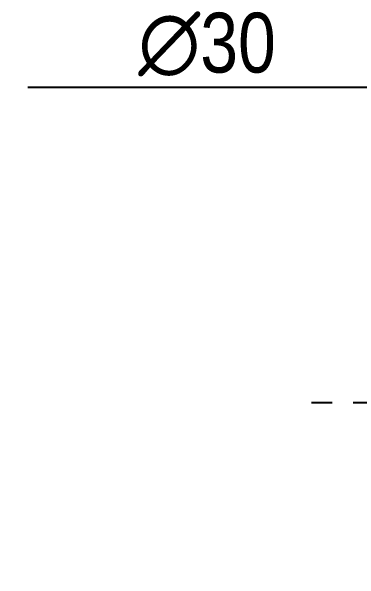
# Model space of a CAD drawing. Header units: millimetres. Extents: x 0 to 297, y 0 to 210.
# Drawn here: x 156.07 to 176.47, y 125.77 to 159 of the extents above; entities that cross this region are included whole.
import ezdxf

# ---------------------------------------------------------------- set-up
doc = ezdxf.new("R2010")
doc.units = ezdxf.units.MM
doc.header["$LTSCALE"] = 16.335
doc.linetypes.add('CENTER', pattern=[0.6, 0.375, -0.075, 0.075, -0.075])
doc.layers.get('0').update_dxf_attribs({"linetype": 'CONTINUOUS'})
doc.layers.add('02___PRT_ALL_AXES', color=7, linetype='CONTINUOUS')
doc.styles.get("Standard").update_dxf_attribs({"font": 'txt', "width": 0.85})
doc.styles.add('TEXTSTYLE_3', font='gdt')
doc.dimstyles.new('DIMSTYLE_1', dxfattribs={"dimtxt": 3.5, "dimasz": 3.5, "dimexe": 1.5, "dimexo": 1, "dimtad": 1, "dimdec": 3, "dimtxsty": 'STANDARD', "dimblk": 'OPEN', "dimblk1": 'OPEN', "dimblk2": 'OPEN', "dimcen": 0.09, "dimadec": 3, "dimazin": 2, "dimtp": 0.2, "dimtm": 0.2, "dimtfac": 1, "dimtdec": 3, "dimtofl": 0, "dimtmove": 0, "dimatfit": 1, "dimldrblk": 'OPEN', "dimfxl": 1, "dimtolj": 1, "dimarcsym": 0})

# ---------------------------------------------------------------- blocks, each defined once
blk = doc.blocks.new('_OPEN')
at = {"color": 0, "linetype": 'BYBLOCK'}
for p, q in [((0, 0), (-1, 0.2143)), ((-1, -0.2143), (0, 0)), ((-1, 0), (0, 0))]:
    blk.add_line(p, q, dxfattribs=at)
blk = doc.blocks.new('*D0')
at = {"color": 2, "linetype": 'CONTINUOUS'}
for p, q in [((175.76, 154.543), (157.033, 154.543)), ((177.56, 154.543), (175.76, 154.543)), ((182.763, 147.908), (177.56, 154.543))]:
    blk.add_line(p, q, dxfattribs=at)
at = {"color": 2, "linetype": 'CONTINUOUS', "xscale": 3.5, "yscale": 3.5, "zscale": 3.5, "rotation": 308.1056752065}
blk.add_blockref('_OPEN', (182.763, 147.908), dxfattribs=at)
at = {"color": 2, "linetype": 'CONTINUOUS', "insert": (171.56, 158.918), "char_height": 3.5, "width": 15.49023, "attachment_point": 3, "line_spacing_factor": 0.9, "style": 'TEXTSTYLE_3'}
blk.add_mtext('{\\fgdt;n}\\ftxt;{\\W0.85;30}', dxfattribs=at)

msp = doc.modelspace()

# ---------------------------------------------------------------- linework, layer by layer
at = {"layer": '02___PRT_ALL_AXES', "color": 7, "linetype": 'CENTER'}
msp.add_line((192.0199, 136.1052), (173.0199, 136.1052), dxfattribs=at)

# ---------------------------------------------------------------- dimensions: what is measured, and where the dimension line sits
at = {"color": 2, "linetype": 'CONTINUOUS'}
dim = msp.add_diameter_dim_2p(p1=(182.7632, 147.9083), p2=(201.2766, 124.3021), text='%%c<>', dimstyle='DIMSTYLE_1', override={"dimtih": 1, "dimtoh": 1, "dimpost": '<>'}, dxfattribs=at)
dim.commit()
dim.dimension.update_dxf_attribs({"geometry": '*D0', "text_midpoint": (166.3964, 157.1681), "dimtype": 163})

doc.saveas('drawing.dxf')
